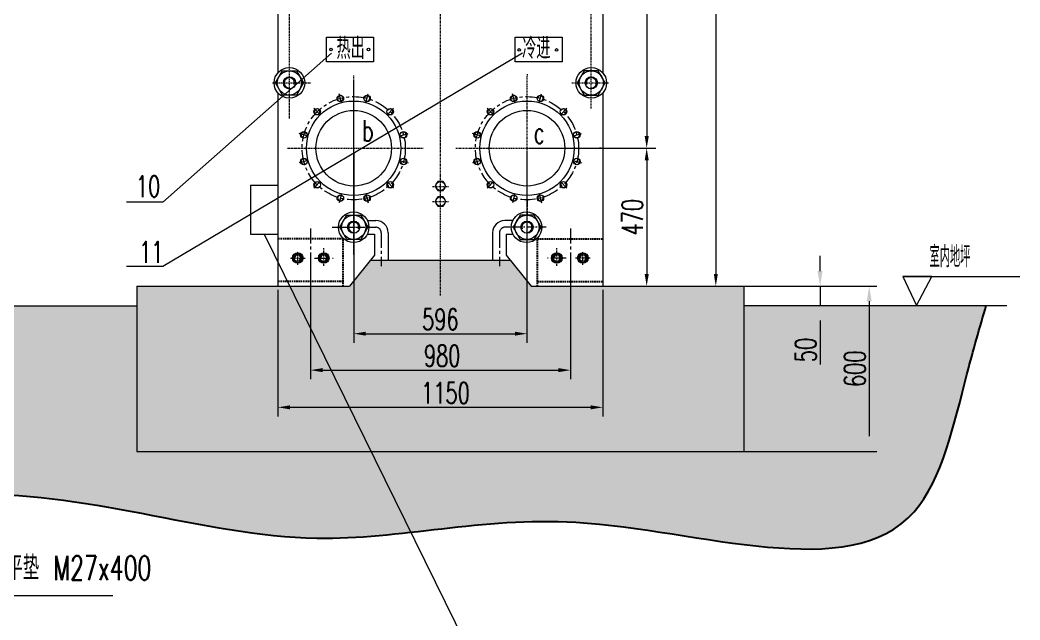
# Model space of a CAD drawing. Header units: millimetres. Extents: x -394 to 6212, y -2458 to 809.
# Drawn here: x 3741.5 to 3907, y -2261 to -2161.7 of the extents above; entities that cross this region are included whole.
import ezdxf

# ---------------------------------------------------------------- set-up
doc = ezdxf.new("R2010")
doc.units = ezdxf.units.MM
doc.header["$PDSIZE"] = -5
for name, pattern in [('CENTER', [2, 1.25, -0.25, 0.25, -0.25]), ('CENTERX2', [4, 2.5, -0.5, 0.5, -0.5]), ('HIDDEN', [0.375, 0.25, -0.125])]:
    doc.linetypes.add(name, pattern=pattern)
doc.layers.get('0').update_dxf_attribs({"lineweight": 18})
doc.layers.get('DEFPOINTS').update_dxf_attribs({"lineweight": 18})
for name, color, linetype, lineweight, true_color in [('1', 1, 'Continuous', 18, 0xff0000), ('2', 2, 'Continuous', 18, 0xffff00), ('3', 3, 'CENTERX2', 18, 0x00ff00), ('3尺寸线', 2, 'Continuous', 18, 0xffff00)]:
    doc.layers.add(name, color=color, linetype=linetype, lineweight=lineweight, true_color=true_color)
doc.layers.add('5剖面线层', color=2, linetype='Continuous')
doc.layers.add('LAYER5', color=5, linetype='HIDDEN')
doc.styles.add('HZ', font='txt.shx', dxfattribs={"width": 0.67, "bigfont": 'hztxt.shx'})
doc.styles.get("Standard").update_dxf_attribs({"font": 'txt.shx', "bigfont": 'gbcbig.shx'})
doc.dimstyles.new('STANDARD$0', dxfattribs={"dimtxt": 3.5, "dimasz": 2.5, "dimexe": 1.25, "dimexo": 0.625, "dimtad": 1, "dimdec": 4, "dimdsep": 46, "dimtxsty": 'HZ', "dimcen": 2.5, "dimdle": 5, "dimadec": 0, "dimazin": 0, "dimtfac": 1, "dimtmove": 0, "dimatfit": 3, "dimfxl": 1, "dimtolj": 1, "dimlwd": -1, "dimlwe": -1, "dimarcsym": 0})

# ---------------------------------------------------------------- blocks, each defined once
blk = doc.blocks.new('*D200')
at = {"layer": '2', "color": 2, "ltscale": 0.5}
for p, q in [((3860.98, -2205.76), (3883.26, -2205.76)), ((3882.01, -2208.26), (3882.01, -2230.59)), ((3861.25, -2233.09), (3883.26, -2233.09))]:
    blk.add_line(p, q, dxfattribs=at)
for points in [[(3881.59, -2208.26), (3882.42, -2208.26), (3882.01, -2205.76)], [(3881.59, -2230.59), (3882.42, -2230.59), (3882.01, -2233.09)]]:
    blk.add_solid(points, dxfattribs=at)
at = {"layer": 'DEFPOINTS', "color": 0, "ltscale": 0.5}
for p in [(3860.98, -2205.76), (3861.25, -2233.09), (3882.01, -2233.09)]:
    blk.add_point(p, dxfattribs=at)
at = {"layer": '2', "color": 2, "ltscale": 0.5, "insert": (3879.63, -2219.42), "char_height": 3.5, "attachment_point": 5, "rotation": 90, "style": 'HZ'}
blk.add_mtext('\\A1;600', dxfattribs=at)
blk = doc.blocks.new('*D199')
at = {"layer": '2', "color": 2, "ltscale": 0.5}
for p, q in [((3873.88, -2203.26), (3873.88, -2200.76)), ((3860.98, -2205.76), (3875.13, -2205.76)), ((3873.88, -2205.76), (3873.88, -2208.93)), ((3864.36, -2208.93), (3875.13, -2208.93)), ((3873.88, -2211.43), (3873.88, -2218.7))]:
    blk.add_line(p, q, dxfattribs=at)
for points in [[(3873.46, -2203.26), (3874.29, -2203.26), (3873.88, -2205.76)], [(3873.46, -2211.43), (3874.29, -2211.43), (3873.88, -2208.93)]]:
    blk.add_solid(points, dxfattribs=at)
at = {"layer": 'DEFPOINTS', "color": 0, "ltscale": 0.5}
for p in [(3860.98, -2205.76), (3864.36, -2208.93), (3873.88, -2208.93)]:
    blk.add_point(p, dxfattribs=at)
at = {"layer": '2', "color": 2, "ltscale": 0.5, "insert": (3871.5, -2216.31), "char_height": 3.5, "attachment_point": 5, "rotation": 90, "style": 'HZ'}
blk.add_mtext('\\A1;50', dxfattribs=at)
blk = doc.blocks.new('*D198')
at = {"layer": '2', "color": 0}
for p, q in [((3818.89, -2065.52), (3858.12, -2065.52)), ((3856.62, -2067.52), (3856.62, -2203.76)), ((3838.55, -2205.76), (3858.12, -2205.76))]:
    blk.add_line(p, q, dxfattribs=at)
for points in [[(3856.29, -2067.52), (3856.95, -2067.52), (3856.62, -2065.52)], [(3856.29, -2203.76), (3856.95, -2203.76), (3856.62, -2205.76)]]:
    blk.add_solid(points, dxfattribs=at)
at = {"layer": 'DEFPOINTS', "color": 0}
for p in [(3818.26, -2065.52), (3837.92, -2205.76), (3856.62, -2205.76)]:
    blk.add_point(p, dxfattribs=at)
at = {"layer": '2', "color": 0, "insert": (3854.24, -2135.5), "char_height": 3.5, "attachment_point": 5, "rotation": 90, "style": 'HZ'}
blk.add_mtext('\\A1;2769', dxfattribs=at)
blk = doc.blocks.new('*D197')
at = {"layer": '2', "color": 0}
for p, q in [((3784.14, -2206.39), (3784.14, -2227.3)), ((3837.92, -2206.39), (3837.92, -2227.3)), ((3786.14, -2225.8), (3835.92, -2225.8))]:
    blk.add_line(p, q, dxfattribs=at)
for points in [[(3786.14, -2225.47), (3786.14, -2226.13), (3784.14, -2225.8)], [(3835.92, -2225.47), (3835.92, -2226.13), (3837.92, -2225.8)]]:
    blk.add_solid(points, dxfattribs=at)
at = {"layer": 'DEFPOINTS', "color": 0}
for p in [(3784.14, -2205.76), (3837.92, -2205.76), (3837.92, -2225.8)]:
    blk.add_point(p, dxfattribs=at)
at = {"layer": '2', "color": 0, "insert": (3811.88, -2223.42), "char_height": 3.5, "attachment_point": 5, "style": 'HZ'}
blk.add_mtext('\\A1;1150', dxfattribs=at)
blk = doc.blocks.new('*D196')
at = {"layer": '2', "color": 0}
for p, q in [((3826, -2182.94), (3846.68, -2182.94)), ((3845.18, -2184.94), (3845.18, -2203.76)), ((3838.55, -2205.76), (3846.68, -2205.76))]:
    blk.add_line(p, q, dxfattribs=at)
for points in [[(3844.85, -2184.94), (3845.52, -2184.94), (3845.18, -2182.94)], [(3844.85, -2203.76), (3845.52, -2203.76), (3845.18, -2205.76)]]:
    blk.add_solid(points, dxfattribs=at)
at = {"layer": 'DEFPOINTS', "color": 0}
for p in [(3825.37, -2182.94), (3837.92, -2205.76), (3845.18, -2205.76)]:
    blk.add_point(p, dxfattribs=at)
at = {"layer": '2', "color": 0, "insert": (3842.81, -2194.35), "char_height": 3.5, "attachment_point": 5, "rotation": 90, "style": 'HZ'}
blk.add_mtext('\\A1;470', dxfattribs=at)
blk = doc.blocks.new('*D195')
at = {"layer": '2', "color": 0}
for p, q in [((3796.69, -2183.57), (3796.69, -2215.12)), ((3825.37, -2183.57), (3825.37, -2215.12)), ((3798.69, -2213.62), (3823.37, -2213.62))]:
    blk.add_line(p, q, dxfattribs=at)
for points in [[(3798.69, -2213.29), (3798.69, -2213.95), (3796.69, -2213.62)], [(3823.37, -2213.29), (3823.37, -2213.95), (3825.37, -2213.62)]]:
    blk.add_solid(points, dxfattribs=at)
at = {"layer": 'DEFPOINTS', "color": 0}
for p in [(3796.69, -2182.94), (3825.37, -2182.94), (3825.37, -2213.62)]:
    blk.add_point(p, dxfattribs=at)
at = {"layer": '2', "color": 0, "insert": (3811.03, -2211.24), "char_height": 3.5, "attachment_point": 5, "style": 'HZ'}
blk.add_mtext('\\A1;596', dxfattribs=at)
blk = doc.blocks.new('*D194')
at = {"layer": '2', "color": 0}
for p, q in [((3838.55, -2085.98), (3846.68, -2085.98)), ((3845.18, -2087.98), (3845.18, -2180.94)), ((3838.55, -2182.94), (3846.68, -2182.94))]:
    blk.add_line(p, q, dxfattribs=at)
for points in [[(3844.85, -2087.98), (3845.52, -2087.98), (3845.18, -2085.98)], [(3844.85, -2180.94), (3845.52, -2180.94), (3845.18, -2182.94)]]:
    blk.add_solid(points, dxfattribs=at)
at = {"layer": 'DEFPOINTS', "color": 0}
for p in [(3837.92, -2085.98), (3837.92, -2182.94), (3845.18, -2182.94)]:
    blk.add_point(p, dxfattribs=at)
at = {"layer": '2', "color": 0, "insert": (3842.81, -2135.44), "char_height": 3.5, "attachment_point": 5, "rotation": 90, "style": 'HZ'}
blk.add_mtext('\\A1;1842', dxfattribs=at)
blk = doc.blocks.new('*D193')
at = {"layer": '2', "color": 0}
for p, q in [((3789.54, -2201.72), (3789.54, -2221.15)), ((3832.56, -2201.72), (3832.56, -2221.15)), ((3791.54, -2219.65), (3830.56, -2219.65))]:
    blk.add_line(p, q, dxfattribs=at)
for points in [[(3791.54, -2219.31), (3791.54, -2219.98), (3789.54, -2219.65)], [(3830.56, -2219.31), (3830.56, -2219.98), (3832.56, -2219.65)]]:
    blk.add_solid(points, dxfattribs=at)
at = {"layer": 'DEFPOINTS', "color": 0}
for p in [(3789.54, -2201.1), (3832.56, -2201.1), (3832.56, -2219.65)]:
    blk.add_point(p, dxfattribs=at)
at = {"layer": '2', "color": 0, "insert": (3811.33, -2217.27), "char_height": 3.5, "attachment_point": 5, "style": 'HZ'}
blk.add_mtext('\\A1;980', dxfattribs=at)

msp = doc.modelspace()

# ---------------------------------------------------------------- hatches: boundary and pattern name
at = {"layer": '2', "ltscale": 0.5}
h = msp.add_hatch(dxfattribs=at)
h.set_pattern_fill('AR-CONC', color=256, style=0)
h.set_pattern_definition([(50, (9603.9254, 682.366), (7.172602, -0.6275213), [0.75, -8.25]), (355, (9603.9254, 682.366), (-1.387513, 7.521921), [0.6, -6.6]), (100.4514, (9604.523, 682.3136), (5.785094, 6.8943954), [0.637402, -7.011421]), (46.1842, (9603.925, 684.366), (10.67241, -1.65519), [1.125, -12.375]), (96.6356, (9604.815, 684.228), (9.346627, 9.741179), [0.956103, -10.51713]), (351.1842, (9603.925, 684.366), (9.34662, 9.741186), [0.9, -9.9]), (21, (9604.9254, 683.866), (5.9690705, -4.026189), [0.75, -8.25]), (326, (9604.9254, 683.866), (2.433153, 7.2515005), [0.6, -6.6]), (71.4514, (9605.423, 683.5304), (8.402226, 3.225305), [0.637402, -7.011421]), (37.5, (9603.9254, 682.366), (0.1215986, 3.3289385), [0, -6.52, 0, -6.7, 0, -6.625]), (7.5, (9603.9254, 682.366), (2.6306954, 3.9441171), [0, -3.82, 0, -6.37, 0, -2.525]), (327.5, (9601.6954, 682.366), (5.3382244, -0.2255487), [0, -2.5, 0, -7.8, 0, -10.35]), (317.5, (9600.6954, 682.366), (5.8318617, 1.0010498), [0, -3.25, 0, -5.18, 0, -7.35])])
h.paths.add_polyline_path([(3638.34577, -2205.6815), (3619.19178, -2205.6815), (3619.19178, -2209.52191, 0.249972623), (3619.8311, -2210.72079, -0.249972649), (3620.73261, -2212.41133, -1), (3616.66095, -2212.41133, -0.069389091), (3616.73862, -2211.85437), (3616.93371, -2211.63349, -0.690801534), (3617.65538, -2211.90656), (3617.84513, -2211.90656, -0.264888721), (3618.69678, -2211.42133), (3618.69678, -2211.19787, -0.216745131), (3618.20178, -2210.10962), (3618.20178, -2205.6815), (3606.36092, -2205.6815), (3593.933, -2213.13541), (3593.933, -2233.00412), (3638.34577, -2233.00412)])
h.paths.add_polyline_path([(3606.36092, -2205.6815), (3593.933, -2205.6815), (3593.933, -2213.13541)], flags=17)
h.paths.add_polyline_path([(3699.89195, -2210.10962), (3699.89195, -2205.6815), (3677.76026, -2205.6815), (3677.76026, -2233.00412), (3721.57586, -2233.00412), (3721.57586, -2205.6815), (3700.88195, -2205.6815), (3700.88195, -2209.52191, 0.249972623), (3701.52127, -2210.72079, -0.249972649), (3702.42278, -2212.41133, -1), (3698.35112, -2212.41133, -0.06938909), (3698.42879, -2211.85437), (3698.62388, -2211.63349, -0.690801534), (3699.34555, -2211.90656), (3699.5353, -2211.90656, -0.264888721), (3700.38695, -2211.42133), (3700.38695, -2211.19787, -0.216745131)])
h.paths.add_polyline_path([(3861.25341, -2205.76314), (3826.06105, -2205.76314), (3822.58101, -2201.44676), (3799.48269, -2201.44676), (3796.00266, -2205.76314), (3760.8103, -2205.76314), (3760.8103, -2233.08576), (3861.25341, -2233.08576)])
h.paths.add_polyline_path([(3807.52495, -2214.64775), (3815.13745, -2214.64775), (3815.13745, -2219.89775), (3807.52495, -2219.89775)], flags=24)
h.paths.add_polyline_path([(3807.03019, -2208.61878), (3815.03352, -2208.61878), (3815.03352, -2213.86878), (3807.03019, -2213.86878)], flags=24)
h.paths.add_polyline_path([(3807.68111, -2220.79932), (3816.07528, -2220.79932), (3816.07528, -2226.04932), (3807.68111, -2226.04932)], flags=24)
at = {"layer": '5剖面线层', "ltscale": 0.5}
h = msp.add_hatch(dxfattribs=at)
h.set_pattern_fill('AR-SAND', color=256, scale=2, style=0)
h.set_pattern_definition([(37.5, (9603.9254, 682.366), (-0.1259867, 3.8536475), [0, -3.04, 0, -3.4, 0, -3.25]), (7.5, (9603.9254, 682.366), (3.5395534, 5.644292), [0, -1.64, 0, -2.74, 0, -1.05]), (327.5, (9601.4654, 682.366), (6.2282837, 0.0113181), [0, -1, 0, -3.6, 0, -4.7]), (317.5, (9601.4654, 682.366), (6.012253, 1.755351), [0, -0.5, 0, -2.36, 0, -2.7])])
edge = h.paths.add_edge_path()
edge.add_line((3760.8103, -2209.01802), (3721.57586, -2209.01802))
edge.add_line((3721.57586, -2209.01802), (3721.57586, -2233.00412))
edge.add_line((3721.57586, -2233.00412), (3677.76026, -2233.00412))
edge.add_line((3677.76026, -2233.00412), (3677.76026, -2208.8465))
edge.add_line((3677.76026, -2208.8465), (3638.34577, -2208.8465))
edge.add_line((3638.34577, -2208.8465), (3638.34577, -2233.00412))
edge.add_line((3638.34577, -2233.00412), (3593.933, -2233.00412))
edge.add_line((3593.933, -2233.00412), (3593.933, -2208.8465))
edge.add_line((3593.933, -2208.8465), (3565.98043, -2208.8465))
edge.add_spline(control_points=[(3565.98043, -2208.8465), (3567.70723, -2224.68444), (3572.26078, -2251.96268), (3618.08207, -2240.48909), (3653.93305, -2236.39159), (3694.06092, -2250.28598), (3738.38324, -2233.95735), (3786.1739, -2252.83916), (3835.01917, -2239.00011), (3889.5405, -2259.10679), (3896.99731, -2224.08811), (3900.29018, -2212.62167), (3901.37195, -2208.92814)], knot_values=[4.602755796, 4.602755796, 4.602755796, 4.602755796, 43.368736076, 76.20375859, 120.559958585, 157.669847957, 196.858863459, 255.771322738, 298.745619956, 354.741491434, 379.093063844, 390.88268818, 390.88268818, 390.88268818, 390.88268818], degree=3, periodic=0)
edge.add_line((3901.37195, -2208.92814), (3861.25341, -2208.92814))
edge.add_line((3861.25341, -2208.92814), (3861.25341, -2233.08576))
edge.add_line((3861.25341, -2233.08576), (3760.8103, -2233.08576))
edge.add_line((3760.8103, -2233.08576), (3760.8103, -2209.01802))
h.paths.add_polyline_path([(3665.84769, -2218.43953), (3675.02352, -2218.43953), (3675.02352, -2223.68953), (3665.84769, -2223.68953)], flags=24)
h.paths.add_polyline_path([(3654.75853, -2212.1632), (3664.3252, -2212.1632), (3664.3252, -2217.4132), (3654.75853, -2217.4132)], flags=24)
h.paths.add_polyline_path([(3868.87653, -2218.94564), (3868.87653, -2213.67814), (3874.12653, -2213.67814), (3874.12653, -2218.94564)], flags=24)
h.paths.add_polyline_path([(3877.00605, -2223.03529), (3877.00605, -2215.81362), (3882.25605, -2215.81362), (3882.25605, -2223.03529)], flags=24)
h.paths.add_polyline_path([(3583.76729, -2216.02432), (3586.29896, -2216.02432), (3586.29896, -2210.77432), (3583.76729, -2210.77432)], flags=24)

# ---------------------------------------------------------------- linework, layer by layer
for p, q in [((3737.89621, -2256.90279), (3748.22298, -2256.90279)), ((3748.22298, -2256.90279), (3756.83378, -2256.90279))]:
    msp.add_line(p, q)
at = {"color": 1, "linetype": 'Continuous'}
for centre in [(3792.94011, -2166.59783), (3799.13235, -2166.59783), (3824.08001, -2166.67541), (3830.27224, -2166.67541)]:
    msp.add_circle(centre, 0.21233, dxfattribs=at)
at = {"ltscale": 0.1}
for centre, start, end in [((3786.05217, -2172.13268), 342.116645, 270), ((3836.01153, -2172.13268), 270, 197.883355), ((3796.68945, -2196.01094), 342.116645, 270), ((3825.37425, -2196.01094), 270, 197.883355)]:
    msp.add_arc(centre, 0.85337, start, end, dxfattribs=at)
at = {"layer": '1'}
for p, q in [((3784.13985, -2154.95286), (3784.13985, -2164.68582)), ((3837.92385, -2154.95286), (3837.92385, -2164.68582)), ((3792.1928, -2164.57594), (3799.9938, -2164.57594)), ((3792.1928, -2168.64744), (3792.1928, -2164.57594)), ((3799.9938, -2164.57594), (3799.9938, -2168.64744)), ((3823.3983, -2164.57594), (3831.1993, -2164.57594)), ((3823.3983, -2168.64744), (3823.3983, -2164.57594)), ((3831.1993, -2164.57594), (3831.1993, -2168.64744)), ((3784.13985, -2164.68582), (3784.13985, -2170.47645)), ((3837.92385, -2164.68582), (3837.92385, -2170.47645)), ((3784.13985, -2166.78937), (3784.13985, -2170.47645)), ((3837.92385, -2166.78937), (3837.92385, -2170.47645)), ((3799.9938, -2168.64744), (3792.1928, -2168.64744)), ((3831.1993, -2168.64744), (3823.3983, -2168.64744)), ((3784.13985, -2173.78892), (3784.13985, -2178.73884)), ((3837.92385, -2173.78892), (3837.92385, -2178.73884)), ((3784.13985, -2178.73884), (3784.13985, -2194.41447)), ((3837.92385, -2178.73884), (3837.92385, -2194.41447)), ((3779.59754, -2189.04858), (3779.59754, -2197.16313)), ((3779.59754, -2189.04858), (3784.13985, -2189.04858)), ((3784.13985, -2194.41447), (3784.13985, -2205.76314)), ((3837.92385, -2194.41447), (3837.92385, -2205.76314)), ((3798.96859, -2194.91294), (3800.37931, -2194.91294)), ((3823.09511, -2194.91294), (3821.6844, -2194.91294)), ((3779.59754, -2197.16313), (3784.13985, -2197.16313)), ((3798.94896, -2197.1488), (3800.12431, -2197.1488)), ((3800.12431, -2197.1488), (3800.12431, -2200.65094)), ((3802.37931, -2196.91294), (3802.37931, -2201.44676)), ((3819.6844, -2196.91294), (3819.6844, -2201.44676)), ((3821.9394, -2197.1488), (3823.0305, -2197.1488)), ((3821.9394, -2197.1488), (3821.9394, -2200.65094)), ((3800.12431, -2200.65094), (3796.00266, -2205.76314)), ((3821.9394, -2200.65094), (3826.06105, -2205.76314)), ((3799.48269, -2201.44676), (3822.58101, -2201.44676)), ((3760.8103, -2205.76314), (3760.8103, -2233.08576)), ((3760.8103, -2205.76314), (3796.00266, -2205.76314)), ((3826.06105, -2205.76314), (3861.25341, -2205.76314)), ((3861.25341, -2205.76314), (3861.25341, -2233.08576))]:
    msp.add_line(p, q, dxfattribs=at)
at = {"layer": '1', "ltscale": 0.1}
for points in [[(3787.21145, -2170.12475), (3788.37074, -2172.13268), (3787.21145, -2174.14062), (3784.89289, -2174.14062), (3783.73361, -2172.13268), (3784.89289, -2170.12475)], [(3834.85225, -2170.12475), (3833.69297, -2172.13268), (3834.85225, -2174.14062), (3837.17081, -2174.14062), (3838.3301, -2172.13268), (3837.17081, -2170.12475)], [(3810.6001, -2188.42514), (3810.15847, -2189.19007), (3810.6001, -2189.955), (3811.48336, -2189.955), (3811.92499, -2189.19007), (3811.48336, -2188.42514)], [(3810.6086, -2190.98914), (3810.16697, -2191.75407), (3810.6086, -2192.519), (3811.49186, -2192.519), (3811.93349, -2191.75407), (3811.49186, -2190.98914)], [(3797.84873, -2194.003), (3799.00802, -2196.01094), (3797.84873, -2198.01888), (3795.53017, -2198.01888), (3794.37089, -2196.01094), (3795.53017, -2194.003)], [(3824.21497, -2194.003), (3823.05569, -2196.01094), (3824.21497, -2198.01888), (3826.53353, -2198.01888), (3827.69282, -2196.01094), (3826.53353, -2194.003)]]:
    msp.add_lwpolyline(points, close=True, dxfattribs=at)
at = {"layer": '1'}
for points in [[(3787.43813, -2201.91022), (3788.13799, -2201.50523), (3788.1372, -2200.69663), (3787.43653, -2200.29302), (3786.73666, -2200.69801), (3786.73746, -2201.50661)], [(3791.74085, -2201.91022), (3792.44071, -2201.50523), (3792.43992, -2200.69663), (3791.73925, -2200.29302), (3791.03938, -2200.69801), (3791.04018, -2201.50661)], [(3830.31344, -2201.91022), (3831.01331, -2201.50523), (3831.01251, -2200.69663), (3830.31184, -2200.29302), (3829.61198, -2200.69801), (3829.61278, -2201.50661)], [(3834.62654, -2201.91022), (3835.32641, -2201.50523), (3835.32561, -2200.69663), (3834.62494, -2200.29302), (3833.92507, -2200.69801), (3833.92587, -2201.50661)]]:
    msp.add_lwpolyline(points, close=True, dxfattribs=at)
for centre, radius in [((3786.05217, -2172.13268), 2.52984), ((3836.01153, -2172.13268), 2.52984), ((3794.47871, -2174.68993), 0.54167), ((3798.9002, -2174.68993), 0.54167), ((3823.16351, -2174.68993), 0.54167), ((3827.585, -2174.68993), 0.54167), ((3796.68945, -2182.94055), 7.8125), ((3825.37425, -2182.94055), 7.8125), ((3790.64958, -2176.90068), 0.54167), ((3796.68945, -2182.94055), 6.25), ((3802.72932, -2176.90068), 0.54167), ((3819.33438, -2176.90068), 0.54167), ((3825.37425, -2182.94055), 6.25), ((3831.41412, -2176.90068), 0.54167), ((3788.43884, -2180.7298), 0.54167), ((3804.94007, -2180.7298), 0.54167), ((3817.12364, -2180.7298), 0.54167), ((3833.62487, -2180.7298), 0.54167), ((3788.43884, -2185.1513), 0.54167), ((3804.94007, -2185.1513), 0.54167), ((3817.12364, -2185.1513), 0.54167), ((3833.62487, -2185.1513), 0.54167), ((3790.64958, -2188.98042), 0.54167), ((3802.72932, -2188.98042), 0.54167), ((3819.33438, -2188.98042), 0.54167), ((3831.41412, -2188.98042), 0.54167), ((3794.47871, -2191.19117), 0.54167), ((3798.9002, -2191.19117), 0.54167), ((3823.16351, -2191.19117), 0.54167), ((3827.585, -2191.19117), 0.54167), ((3796.68945, -2196.01094), 2.52984), ((3825.29, -2196.01094), 2.52984), ((3787.43733, -2201.10162), 0.87533), ((3787.43733, -2201.10162), 0.57832), ((3791.74005, -2201.10162), 0.87533), ((3791.74005, -2201.10162), 0.57832), ((3830.31264, -2201.10162), 0.87533), ((3830.31264, -2201.10162), 0.57832), ((3834.62574, -2201.10162), 0.87533), ((3834.62574, -2201.10162), 0.57832)]:
    msp.add_circle(centre, radius, dxfattribs=at)
at = {"layer": '1', "ltscale": 0.1}
for centre, radius in [((3786.05217, -2172.13268), 2.00794), ((3786.05217, -2172.13268), 1.00397), ((3836.01153, -2172.13268), 2.00794), ((3836.01153, -2172.13268), 1.00397), ((3811.04173, -2189.19007), 0.76493), ((3811.05023, -2191.75407), 0.76493), ((3796.68945, -2196.01094), 2.00794), ((3825.37425, -2196.01094), 2.00794), ((3796.68945, -2196.01094), 1.00397), ((3825.37425, -2196.01094), 1.00397)]:
    msp.add_circle(centre, radius, dxfattribs=at)
at = {"layer": '1'}
for centre, start, end in [((3800.37931, -2196.91294), 0, 90), ((3821.6844, -2196.91294), 90, 180)]:
    msp.add_arc(centre, 2, start, end, dxfattribs=at)
at = {"layer": '2'}
for p, q in [((3824.63888, -2167.21828), (3765.08932, -2202.52228)), ((3793.03838, -2167.21828), (3765.08932, -2191.86605)), ((3765.08896, -2191.87128), (3759.08896, -2191.87128)), ((3765.08896, -2202.52228), (3759.08896, -2202.52228)), ((3887.55543, -2204.13876), (3889.82688, -2208.92814)), ((3892.35071, -2204.13876), (3887.55543, -2204.13876)), ((3892.35071, -2204.13876), (3887.55543, -2204.13876)), ((3887.55543, -2204.13876), (3906.95907, -2204.13876)), ((3889.82688, -2208.92814), (3892.35071, -2204.13876)), ((3889.82688, -2208.92814), (3892.35071, -2204.13876))]:
    msp.add_line(p, q, dxfattribs=at)
at = {"layer": '2', "linetype": 'CENTER'}
msp.add_line((3825.38415, -2191.37136), (3825.37425, -2193.93639), dxfattribs=at)
at = {"layer": '2', "ltscale": 0.5}
msp.add_line((3781.8687, -2197.16313), (3823.17102, -2281.04941), dxfattribs=at)
at = {"layer": '2', "color": 1, "ltscale": 0.5}
for p, q in [((3721.57586, -2209.01802), (3760.8103, -2209.01802)), ((3861.25341, -2208.92814), (3904.76508, -2208.92814)), ((3760.8103, -2233.08576), (3861.25341, -2233.08576))]:
    msp.add_line(p, q, dxfattribs=at)
at = {"layer": '2'}
for centre, start, end in [((3794.47871, -2174.68993), 306.6372821, 204.8794245), ((3798.9002, -2174.68993), 276.6372821, 174.8794245), ((3823.16351, -2174.68993), 306.6372821, 204.8794245), ((3827.585, -2174.68993), 276.6372821, 174.8794245), ((3790.64958, -2176.90068), 336.6372821, 234.8794245), ((3802.72932, -2176.90068), 246.6372821, 144.8794245), ((3819.33438, -2176.90068), 336.6372821, 234.8794245), ((3831.41412, -2176.90068), 246.6372821, 144.8794245), ((3788.43884, -2180.7298), 6.6372821, 264.8794245), ((3804.94007, -2180.7298), 216.6372821, 114.8794245), ((3817.12364, -2180.7298), 6.6372821, 264.8794245), ((3833.62487, -2180.7298), 216.6372821, 114.8794245), ((3788.43884, -2185.1513), 36.6372821, 294.8794245), ((3804.94007, -2185.1513), 186.6372821, 84.8794245), ((3817.12364, -2185.1513), 36.6372821, 294.8794245), ((3833.62487, -2185.1513), 186.6372821, 84.8794245), ((3790.64958, -2188.98042), 66.6372821, 324.8794245), ((3802.72932, -2188.98042), 156.6372821, 54.8794245), ((3819.33438, -2188.98042), 66.6372821, 324.8794245), ((3831.41412, -2188.98042), 156.6372821, 54.8794245), ((3794.47871, -2191.19117), 96.6372821, 354.8794245), ((3798.9002, -2191.19117), 126.6372821, 24.8794245), ((3823.16351, -2191.19117), 96.6372821, 354.8794245), ((3827.585, -2191.19117), 126.6372821, 24.8794245)]:
    msp.add_arc(centre, 0.45997, start, end, dxfattribs=at)
at = {"layer": '3', "ltscale": 0.1}
for p, q in [((3836.01153, -2176.37434), (3836.01153, -2070.23869)), ((3811.03185, -2207.28786), (3811.03185, -2079.90898)), ((3786.05217, -2178.01464), (3786.05217, -2110.55391)), ((3796.68945, -2200.51115), (3796.68945, -2170.89703)), ((3825.37425, -2170.67904), (3825.37425, -2170.97707)), ((3825.37425, -2201.17081), (3825.37425, -2170.89703)), ((3783.23853, -2172.13268), (3789.56458, -2172.13268)), ((3796.68945, -2194.56863), (3796.68945, -2171.98303)), ((3832.78174, -2172.13268), (3838.93784, -2172.13268)), ((3785.74419, -2182.94055), (3808.25215, -2182.94055)), ((3813.60854, -2182.94055), (3837.35503, -2182.94055)), ((3837.63576, -2182.94055), (3837.33773, -2182.94055)), ((3809.74816, -2189.24421), (3812.43894, -2189.24421)), ((3809.74816, -2191.74421), (3812.43894, -2191.74421)), ((3793.87581, -2196.01094), (3798.66141, -2196.01094)), ((3787.43765, -2202.22747), (3787.43765, -2200.01919)), ((3791.74037, -2202.37933), (3791.74037, -2199.45303)), ((3830.32334, -2202.37933), (3830.32334, -2199.45303)), ((3834.62606, -2202.22747), (3834.62606, -2200.01919)), ((3786.21139, -2201.09999), (3788.6856, -2201.09999)), ((3835.85231, -2201.09999), (3833.3781, -2201.09999))]:
    msp.add_line(p, q, dxfattribs=at)
at = {"layer": '3'}
for p, q in [((3794.66743, -2175.39425), (3794.27312, -2173.92267)), ((3798.71148, -2175.39425), (3799.10579, -2173.92267)), ((3823.35223, -2175.39425), (3822.95792, -2173.92267)), ((3827.39628, -2175.39425), (3827.79059, -2173.92267)), ((3791.16518, -2177.41628), (3790.0879, -2176.339)), ((3802.21372, -2177.41628), (3803.291, -2176.339)), ((3819.84998, -2177.41628), (3818.7727, -2176.339)), ((3830.89852, -2177.41628), (3831.9758, -2176.339)), ((3789.14316, -2180.91853), (3787.67157, -2180.52422)), ((3804.23575, -2180.91853), (3805.70734, -2180.52422)), ((3817.82796, -2180.91853), (3816.35637, -2180.52422)), ((3832.92055, -2180.91853), (3834.39214, -2180.52422)), ((3789.14316, -2184.96257), (3787.67157, -2185.35688)), ((3804.23575, -2184.96257), (3805.70734, -2185.35688)), ((3817.82796, -2184.96257), (3816.35637, -2185.35688)), ((3832.92055, -2184.96257), (3834.39214, -2185.35688)), ((3791.16518, -2188.46482), (3790.0879, -2189.5421)), ((3802.21372, -2188.46482), (3803.291, -2189.5421)), ((3819.84998, -2188.46482), (3818.7727, -2189.5421)), ((3830.89852, -2188.46482), (3831.9758, -2189.5421)), ((3794.66743, -2190.48685), (3794.27312, -2191.95843)), ((3798.71148, -2190.48685), (3799.10579, -2191.95843)), ((3823.35223, -2190.48685), (3822.95792, -2191.95843)), ((3827.39628, -2190.48685), (3827.79059, -2191.95843)), ((3789.53909, -2196.20473), (3789.53909, -2201.72499)), ((3801.25181, -2196.91294), (3801.25181, -2202.4332)), ((3820.8119, -2196.91294), (3820.8119, -2202.4332)), ((3832.56262, -2196.20473), (3832.56262, -2201.72499)), ((3790.19723, -2201.09999), (3793.30425, -2201.09999)), ((3831.86647, -2201.09999), (3828.75946, -2201.09999))]:
    msp.add_line(p, q, dxfattribs=at)
at = {"layer": '3', "linetype": 'CENTER'}
for p, q in [((3793.14535, -2196.01094), (3800.37931, -2196.01094)), ((3828.53664, -2196.01094), (3821.6844, -2196.01094))]:
    msp.add_line(p, q, dxfattribs=at)
at = {"layer": '3'}
for centre in [(3796.68945, -2182.94055), (3825.37425, -2182.94055)]:
    msp.add_circle(centre, 8.54167, dxfattribs=at)
for centre, start, end in [((3800.32684, -2196.93467), 1.345904, 86.7492554), ((3821.73686, -2196.93467), 93.2507446, 178.654096)]:
    msp.add_arc(centre, 0.92522, start, end, dxfattribs=at)
at = {"layer": '3尺寸线'}
for centre in [(3787.43813, -2201.10242), (3791.74085, -2201.10242), (3830.31344, -2201.10242), (3834.62654, -2201.10242)]:
    msp.add_arc(centre, 0.50767, 270, 179.9098427, dxfattribs=at)
at = {"layer": '5剖面线层', "ltscale": 0.5}
msp.add_open_spline([(3565.98043, -2208.8465), (3567.70723, -2224.68444), (3572.26078, -2251.96268), (3618.08207, -2240.48909), (3653.93305, -2236.39159), (3694.06092, -2250.28598), (3738.38324, -2233.95735), (3786.1739, -2252.83916), (3835.01917, -2239.00011), (3889.5405, -2259.10679), (3896.99731, -2224.08811), (3900.29018, -2212.62167), (3901.37195, -2208.92814)], degree=3, knots=[4.602755796, 4.602755796, 4.602755796, 4.602755796, 43.368736076, 76.20375859, 120.559958585, 157.669847957, 196.858863459, 255.771322738, 298.745619956, 354.741491434, 379.093063844, 390.88268818, 390.88268818, 390.88268818, 390.88268818], dxfattribs=at)
at = {"layer": 'LAYER5'}
for p, q in [((3794.93832, -2197.92019), (3784.13985, -2197.92019)), ((3794.93832, -2205.76314), (3794.93832, -2197.92019)), ((3827.12538, -2197.92019), (3837.92385, -2197.92019)), ((3827.12538, -2205.76314), (3827.12538, -2197.92019)), ((3794.93832, -2205.01219), (3784.13985, -2205.01219)), ((3827.12538, -2205.01219), (3837.92385, -2205.01219))]:
    msp.add_line(p, q, dxfattribs=at)

# ---------------------------------------------------------------- texts
at = {"layer": '2', "style": 'HZ', "width": 0.67}
for s, p in [('热出', (3793.83847, -2168.16789)), ('冷进', (3824.56242, -2168.16787)), ('b', (3798.06172, -2181.79417)), ('c', (3826.49577, -2182.14094)), ('10', (3760.66065, -2191.00778)), ('11', (3761.17865, -2201.87378))]:
    msp.add_text(s, height=3.5, dxfattribs=at).set_placement(p)
at = {"layer": '2', "width": 0.67}
msp.add_text('室内地坪', height=3.5, dxfattribs=at).set_placement((3891.98862, -2202.62632))
at = {"layer": '2', "insert": (3718.13292, -2255.70375), "char_height": 4, "width": 48.6898571, "attachment_point": 7, "style": 'HZ'}
msp.add_mtext('地脚螺栓/螺母/平垫 M27x400', dxfattribs=at)

# ---------------------------------------------------------------- dimensions: what is measured, and where the dimension line sits
at = {"layer": '2'}
for base, p1, p2, text, picture, middle in [((3856.61975, -2205.76314), (3818.26077, -2065.52151), (3837.92385, -2205.76314), '2769', '*D198', (3856.61975, -2135.50061)), ((3845.18245, -2182.94055), (3837.92385, -2085.9806), (3837.92385, -2182.94055), '1842', '*D194', (3845.18245, -2135.44283))]:
    dim = msp.add_linear_dim(base=base, p1=p1, p2=p2, angle=90, text=text, dimstyle='STANDARD$0', override={"dimasz": 2, "dimexe": 1.5, "dimdec": 2, "dimatfit": 0}, dxfattribs=at)
    dim.commit()
    dim.dimension.update_dxf_attribs({"geometry": picture, "text_midpoint": middle, "dimtype": 160})
for base, p1, p2, text, picture, middle in [((3825.37425, -2213.61878), (3796.68945, -2182.94055), (3825.37425, -2182.94055), '596', '*D195', (3811.03185, -2213.61878)), ((3832.56262, -2219.64775), (3789.53909, -2201.09999), (3832.56262, -2201.09999), '980', '*D193', (3811.3312, -2219.64775)), ((3837.92385, -2225.79932), (3784.13985, -2205.76314), (3837.92385, -2205.76314), '1150', '*D197', (3811.8782, -2225.79932))]:
    dim = msp.add_linear_dim(base=base, p1=p1, p2=p2, text=text, dimstyle='STANDARD$0', override={"dimasz": 2, "dimexe": 1.5, "dimdec": 2, "dimatfit": 0}, dxfattribs=at)
    dim.commit()
    dim.dimension.update_dxf_attribs({"geometry": picture, "text_midpoint": middle, "dimtype": 160})
dim = msp.add_linear_dim(base=(3845.18245, -2205.76314), p1=(3825.37425, -2182.94055), p2=(3837.92385, -2205.76314), angle=90, text='470', dimstyle='STANDARD$0', override={"dimasz": 2, "dimexe": 1.5, "dimdec": 2, "dimatfit": 0}, dxfattribs=at)
dim.commit()
dim.dimension.update_dxf_attribs({"geometry": '*D196', "text_midpoint": (3842.80745, -2194.35185)})
at = {"layer": '2', "ltscale": 0.5}
for base, p2, text, picture, middle in [((3873.87653, -2208.92814), (3864.35575, -2208.92814), '50', '*D199', (3871.50153, -2216.31189)), ((3882.00605, -2233.08576), (3861.25341, -2233.08576), '600', '*D200', (3879.63105, -2219.42445))]:
    dim = msp.add_linear_dim(base=base, p1=(3860.98438, -2205.76314), p2=p2, angle=90, text=text, dimstyle='STANDARD$0', override={"dimexo": 0, "dimsah": 0, "dimclrd": 2, "dimclre": 2, "dimclrt": 2, "dimtdec": 2}, dxfattribs=at)
    dim.commit()
    dim.dimension.update_dxf_attribs({"geometry": picture, "text_midpoint": middle})

doc.saveas('drawing.dxf')
